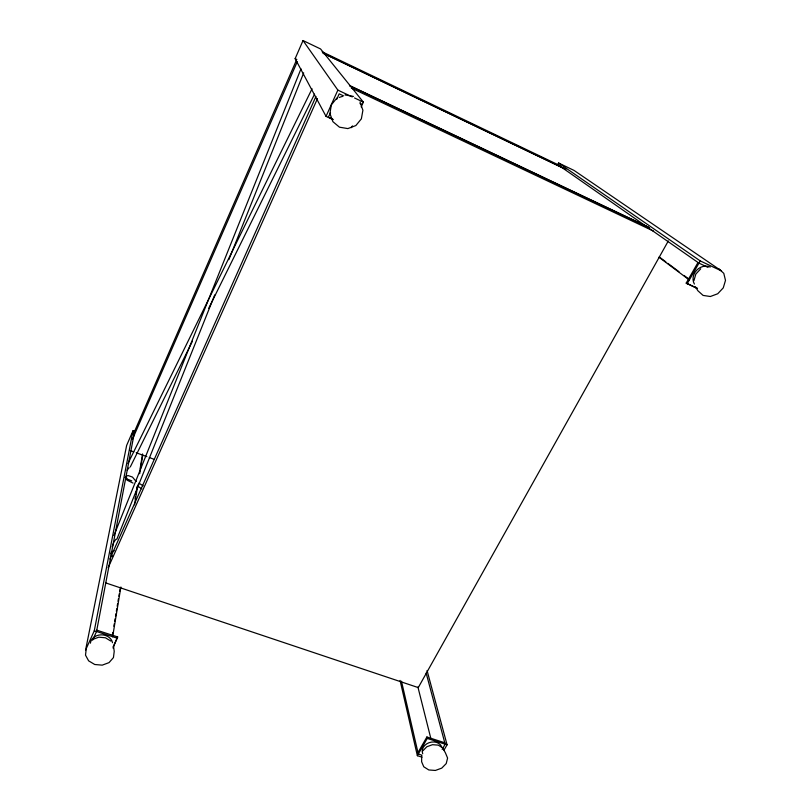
<?xml version="1.0" encoding="UTF-8"?>
<svg xmlns="http://www.w3.org/2000/svg" width="811" height="811" viewBox="0 0 811 811"><rect width="100%" height="100%" fill="white"/><g stroke="black" fill="none" stroke-linecap="round" stroke-linejoin="round"><path stroke-width="1.22" d="M421.7 755.71L421.619 761.742L423.768 766.78L428.806 769.963L435.375 770.45L441.742 768.129L446.212 763.597L447.591 758.072L445.492 753.013L442.765 748.006L438.325 745.147L432.486 744.691L426.819 746.759L422.876 750.804M86.23 648.912L85.51 655.146L88.642 660.853L94.755 664.503L102.216 665.142L109.049 662.617L113.449 657.579L114.219 651.365L113.51 646.124M112.982 648.019L117.666 636.939L96.783 630.177M112.628 636.807L120.89 587.002M134.514 504.827L137.819 484.907M139.685 473.705L142.777 455.022M112.405 634.972L112.82 632.468M113.864 626.234L114.28 623.73M114.696 621.236L115.111 618.742M115.527 616.248L115.943 613.745M116.358 611.251L116.774 608.757M117.189 606.253L117.605 603.759M118.021 601.265L118.436 598.761M118.852 596.267L119.268 593.774M119.683 591.27L120.099 588.776M135.082 498.887L135.498 496.393M135.913 493.899L136.329 491.395M136.745 488.901L137.16 486.407M140.07 468.93L142.574 453.947M133.014 430.793L94.279 630.776L85.571 650.098L126.638 445.432L133.014 430.793L134.606 431.391L96.529 631.505L92.596 640.224M693.922 280.687L695.838 274.067L700.724 268.816M112.182 546.898L113.885 542.103L115.963 539.214M113.945 535.524L300.993 68.834M116.865 539.203L214.753 294.89M228.864 259.652L303.689 72.899M333.098 119.633L326.032 116.358L295.133 58.666L303.03 40.55L320.558 48.954L363.379 102.145L361.189 106.91M133.541 433.703L296.339 60.46M133.643 433.591L134.606 431.391M132.446 439.278L297.262 61.758M109.87 559.012L315.945 96.438M108.147 567.781L317.466 98.628M326.032 116.358L337.863 90.112L303.03 40.55M330.543 113.003L328.293 117.108L332.865 119.227M336.646 99.469L339.191 93.843L343.58 95.901M113.205 646.671L117.666 636.939M352.471 125.908L351.183 127.722M128.006 463.466L312.063 88.784M130.277 466.974L192.45 341.188M208.701 308.322L314.556 94.147M558.586 163.011L700.228 260.909L721.526 270.955L574.056 170.432L558.586 163.011L557.755 164.613L698.95 263.139L708.013 267.407M668.335 240.918L418.273 687.596L105.562 582.856M417.979 752.598L426.89 736.996L444.783 742.785M697.298 288.534L686.207 283.12L697.997 262.48M422.014 757.18L417.361 755.7L427.245 738.415L426.89 736.996M687.13 283.82L700.228 260.909M442.167 749.384L445.158 744.204L426.15 673.069M443.962 750.185L447.074 744.822L427.062 670.525M336.889 98.019L331.375 104.822L329.915 113.479L332.885 121.66L339.454 127.175L347.858 128.594L355.867 125.543L361.371 118.832L362.902 110.235L360.023 102.014M127.114 470.167L129.131 467.714M111.087 552.078L114.229 550.73M92.707 639.443L98.78 637.182L105.41 637.781L110.803 641.055M344.989 94.938L353.464 96.408M421.882 755.173L418.314 754.037L401.475 681.22M94.279 630.776L117.453 638.267M427.245 738.415L447.074 744.822M130.267 450.571L133.825 451.879M136.207 452.751L146.882 456.664M149.254 457.536L154.009 459.279M131.747 480.882L127.55 479.2L125.523 476.574L127.976 475.52L132.457 477.071L136.136 481.491L135.67 481.095M686.207 283.12L697.48 288.341M337.863 90.112L352.278 96.914M354.498 97.959L363.379 102.145M360.023 103.646L361.919 104.305M351.305 88.054L653.544 231.115M295.133 58.666L296.836 59.477M349.45 85.459L648.526 227.151M349.754 85.844L649.53 227.85M322.149 51.792L560.188 165.738M323.113 53.131L565.216 168.972M323.224 53.333L565.896 169.438M138.874 483.133L143.131 485.85M137.566 486.103L141.844 488.83M133.034 483.082L127.114 480.183L125.087 477.567M659.728 257.29L665.811 261.841M667.838 263.352L678.979 271.695M684.048 275.476L689.117 279.268M658.917 257.209L689.208 279.896M718.587 268.593L723.787 273.348L725.49 280.403L723.26 287.875L717.725 293.754L710.345 296.512L703.086 295.417L697.865 290.733L695.493 286.901M110.6 553.183L112.557 556.397M417.918 687.049L430.884 738.639M400.076 680.439L417.361 755.7M90.376 643.194A11.172 9.316 1 0 1 101.152 634.841A11.172 9.316 1 0 1 112.526 642.738M422.724 753.733A10.127 8.14 -15.2 0 1 429.039 742.704A10.127 8.14 -15.2 0 1 441.701 746.789M339.292 97.513A12.976 12.682 -79 0 1 342.516 96.448M694.398 284.053A12.033 10.431 -44.1 0 1 696.568 270.347A12.033 10.431 -44.1 0 1 710.274 267.052"/></g></svg>
